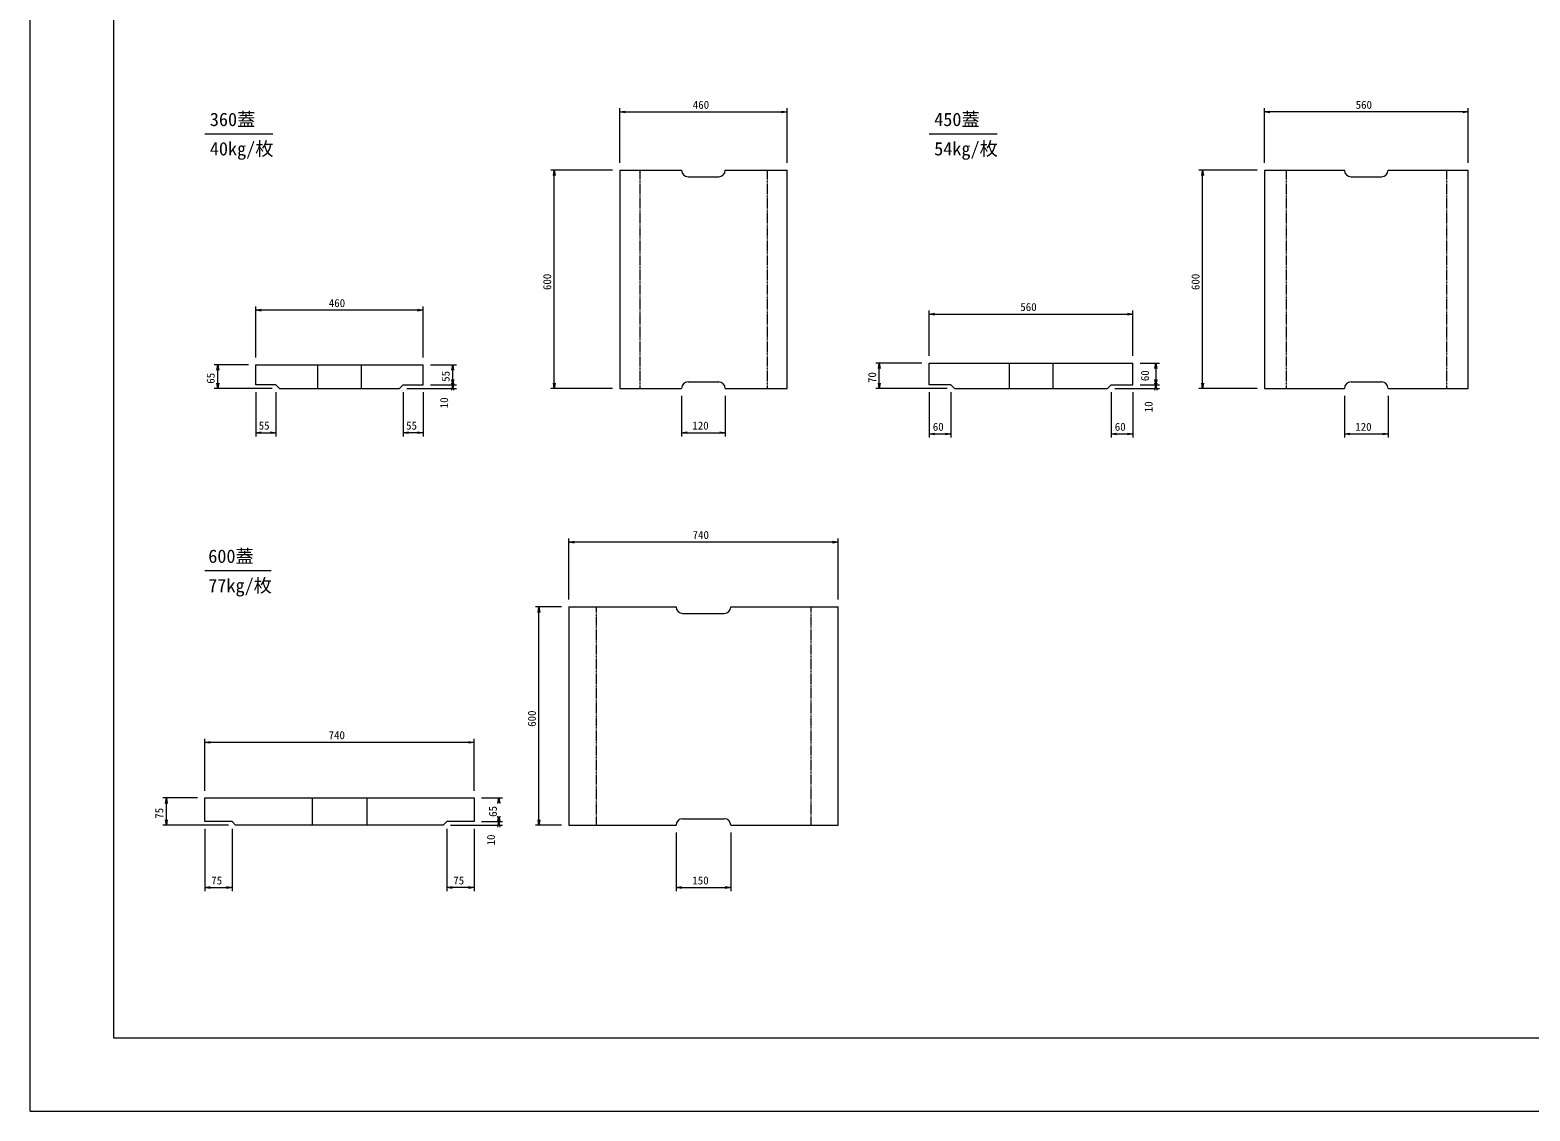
# Model space of a CAD drawing. Units: millimetres, scale not verified. Extents: x 0 to 84100, y 0 to 59400.
# Drawn here: x 0 to 41209, y 0 to 29700 of the extents above; entities that cross this region are included whole.
import ezdxf
from ezdxf.enums import TextEntityAlignment as Align

# ---------------------------------------------------------------- set-up
doc = ezdxf.new("R2010")
doc.units = ezdxf.units.MM
doc.header["$LTSCALE"] = 100
doc.linetypes.add('USER1', pattern=[0.375, 0.25, -0.125])
for name, color, linetype, lineweight in [('D-STR-DIM（寸法）', 7, 'Continuous', 18), ('D-STR（構造物外形線）', 1, 'Continuous', 18), ('D-TTL(外枠）', 2, 'Continuous', 18), ('DEFPOINTS_2', 8, 'Continuous', 18)]:
    doc.layers.add(name, color=color, linetype=linetype, lineweight=lineweight)
doc.layers.add('D-STR-TXT（文字）', color=7, linetype='Continuous')
doc.styles.add('ＭＳ ゴシック', font='')
doc.styles.get('ＭＳ ゴシック').set_extended_font_data('MS Gothic')

msp = doc.modelspace()

# ---------------------------------------------------------------- linework, layer by layer
at = {"layer": 'D-STR-DIM（寸法）'}
for p, q in [((16200, 26050), (16200, 27548.8)), ((16200, 27448.8), (16350, 27473.8)), ((16350, 27423.8), (16200, 27448.8)), ((16200, 27448.8), (16220, 27448.8)), ((16220, 27448.8), (20780, 27448.8)), ((20650, 27473.8), (20800, 27448.8)), ((20800, 27448.8), (20650, 27423.8)), ((20800, 27448.8), (20780, 27448.8)), ((20800, 26050), (20800, 27548.8)), ((33912.1, 26050), (33912.1, 27548.8)), ((33912.1, 27448.8), (34062.1, 27473.8)), ((34062.1, 27423.8), (33912.1, 27448.8)), ((33912.1, 27448.8), (33932.1, 27448.8)), ((39492.1, 27448.8), (33932.1, 27448.8)), ((39362.1, 27473.8), (39512.1, 27448.8)), ((39512.1, 27448.8), (39362.1, 27423.8)), ((39512.1, 27448.8), (39492.1, 27448.8)), ((39512.1, 26050), (39512.1, 27548.8)), ((16000, 25850), (14304.7, 25850)), ((14379.7, 25700), (14404.7, 25850)), ((14404.7, 25850), (14429.7, 25700)), ((14404.7, 25850), (14404.7, 25830)), ((14404.7, 19870), (14404.7, 25830)), ((33712.1, 25850), (32115, 25850)), ((32190, 25700), (32215, 25850)), ((32215, 25850), (32240, 25700)), ((32215, 25850), (32215, 25830)), ((32215, 19870), (32215, 25830)), ((6200, 20700), (6200, 22101.9)), ((6200, 22001.9), (6350, 22026.9)), ((6350, 21976.9), (6200, 22001.9)), ((6200, 22001.9), (6220, 22001.9)), ((10780, 22001.9), (6220, 22001.9)), ((10650, 22026.9), (10800, 22001.9)), ((10800, 22001.9), (10650, 21976.9)), ((10800, 22001.9), (10780, 22001.9)), ((10800, 20700), (10800, 22101.9)), ((24700, 20750), (24700, 21992.3)), ((24700, 21892.3), (24850, 21917.3)), ((24850, 21867.3), (24700, 21892.3)), ((24700, 21892.3), (24720, 21892.3)), ((24720, 21892.3), (30280, 21892.3)), ((30150, 21917.3), (30300, 21892.3)), ((30300, 21892.3), (30150, 21867.3)), ((30300, 21892.3), (30280, 21892.3)), ((30300, 20750), (30300, 21992.3)), ((6000, 20500), (5059.4, 20500)), ((5134.4, 20350), (5159.4, 20500)), ((5159.4, 20500), (5184.4, 20350)), ((5159.4, 20500), (5159.4, 20480)), ((5159.4, 19870), (5159.4, 20480)), ((11000, 20500), (11714.1, 20500)), ((11589.1, 20350), (11614.1, 20500)), ((11614.1, 20500), (11639.1, 20350)), ((11614.1, 20500), (11614.1, 20480)), ((11614.1, 19970), (11614.1, 20480)), ((24500, 20550), (23232.9, 20550)), ((23307.9, 20400), (23332.9, 20550)), ((23332.9, 20550), (23357.9, 20400)), ((23332.9, 20550), (23332.9, 20530)), ((23332.9, 19870), (23332.9, 20530)), ((30500, 20550), (31031.7, 20550)), ((30906.7, 20400), (30931.7, 20550)), ((30931.7, 20550), (30956.7, 20400)), ((30931.7, 20550), (30931.7, 20530)), ((30931.7, 20530), (30931.7, 19970)), ((6650, 19850), (5059.4, 19850)), ((5159.4, 19850), (5134.4, 20000)), ((5184.4, 20000), (5159.4, 19850)), ((5159.4, 19850), (5159.4, 19870)), ((10350, 19850), (11714.1, 19850)), ((11000, 19950), (11714.1, 19950)), ((11000, 19950), (11714.1, 19950)), ((11614.1, 19950), (11589.1, 20100)), ((11614.1, 19850), (11589.1, 20000)), ((11589.1, 19800), (11614.1, 19950)), ((11639.1, 20100), (11614.1, 19950)), ((11639.1, 20000), (11614.1, 19850)), ((11614.1, 19950), (11614.1, 19970)), ((11614.1, 19950), (11639.1, 19800)), ((11614.1, 19950), (11614.1, 19930)), ((11614.1, 19930), (11614.1, 19870)), ((11614.1, 19850), (11614.1, 19870)), ((16000, 19850), (14304.7, 19850)), ((14404.7, 19850), (14379.7, 20000)), ((14429.7, 20000), (14404.7, 19850)), ((14404.7, 19850), (14404.7, 19870)), ((25200, 19850), (23232.9, 19850)), ((23332.9, 19850), (23307.9, 20000)), ((23357.9, 20000), (23332.9, 19850)), ((23332.9, 19850), (23332.9, 19870)), ((29800, 19850), (31031.7, 19850)), ((30500, 19950), (31031.7, 19950)), ((30500, 19950), (31031.7, 19950)), ((30931.7, 19950), (30906.7, 20100)), ((30931.7, 19850), (30906.7, 20000)), ((30906.7, 19800), (30931.7, 19950)), ((30956.7, 20100), (30931.7, 19950)), ((30956.7, 20000), (30931.7, 19850)), ((30931.7, 19950), (30931.7, 19970)), ((30931.7, 19950), (30956.7, 19800)), ((30931.7, 19950), (30931.7, 19930)), ((30931.7, 19870), (30931.7, 19930)), ((30931.7, 19850), (30931.7, 19870)), ((33712.1, 19850), (32115, 19850)), ((32215, 19850), (32190, 20000)), ((32240, 20000), (32215, 19850)), ((32215, 19850), (32215, 19870)), ((6200, 19750), (6200, 18535)), ((6750, 19750), (6750, 18535)), ((10250, 19750), (10250, 18535)), ((10800, 19750), (10800, 18535)), ((17900, 19650), (17900, 18535)), ((19100, 19650), (19100, 18535)), ((24700, 19750), (24700, 18501.9)), ((25300, 19750), (25300, 18501.9)), ((29700, 19750), (29700, 18501.9)), ((30300, 19750), (30300, 18501.9)), ((36112.1, 19650), (36112.1, 18501.9)), ((37312.1, 19650), (37312.1, 18501.9)), ((6200, 18635), (6350, 18660)), ((6350, 18610), (6200, 18635)), ((6200, 18635), (6220, 18635)), ((6220, 18635), (6730, 18635)), ((6600, 18660), (6750, 18635)), ((6750, 18635), (6600, 18610)), ((6750, 18635), (6730, 18635)), ((10250, 18635), (10400, 18660)), ((10400, 18610), (10250, 18635)), ((10250, 18635), (10270, 18635)), ((10780, 18635), (10270, 18635)), ((10650, 18660), (10800, 18635)), ((10800, 18635), (10650, 18610)), ((10800, 18635), (10780, 18635)), ((17900, 18635), (18050, 18660)), ((18050, 18610), (17900, 18635)), ((17900, 18635), (17920, 18635)), ((17920, 18635), (19080, 18635)), ((18950, 18660), (19100, 18635)), ((19100, 18635), (18950, 18610)), ((19100, 18635), (19080, 18635)), ((24700, 18601.9), (24850, 18626.9)), ((24850, 18576.9), (24700, 18601.9)), ((24700, 18601.9), (24720, 18601.9)), ((24720, 18601.9), (25280, 18601.9)), ((25150, 18626.9), (25300, 18601.9)), ((25300, 18601.9), (25150, 18576.9)), ((25300, 18601.9), (25280, 18601.9)), ((29700, 18601.9), (29850, 18626.9)), ((29850, 18576.9), (29700, 18601.9)), ((29700, 18601.9), (29720, 18601.9)), ((29720, 18601.9), (30280, 18601.9)), ((30150, 18626.9), (30300, 18601.9)), ((30300, 18601.9), (30150, 18576.9)), ((30300, 18601.9), (30280, 18601.9)), ((36112.1, 18601.9), (36262.1, 18626.9)), ((36262.1, 18576.9), (36112.1, 18601.9)), ((36112.1, 18601.9), (36132.1, 18601.9)), ((36132.1, 18601.9), (37292.1, 18601.9)), ((37162.1, 18626.9), (37312.1, 18601.9)), ((37312.1, 18601.9), (37162.1, 18576.9)), ((37312.1, 18601.9), (37292.1, 18601.9)), ((14800, 14050), (14800, 15730.1)), ((22200, 14050), (22200, 15730.1)), ((14800, 15630.1), (14950, 15655.1)), ((14950, 15605.1), (14800, 15630.1)), ((14800, 15630.1), (14820, 15630.1)), ((22180, 15630.1), (14820, 15630.1)), ((22050, 15655.1), (22200, 15630.1)), ((22200, 15630.1), (22050, 15605.1)), ((22200, 15630.1), (22180, 15630.1)), ((14600, 13850), (13882.9, 13850)), ((13957.9, 13700), (13982.9, 13850)), ((13982.9, 13850), (14007.9, 13700)), ((13982.9, 13850), (13982.9, 13830)), ((13982.9, 7870), (13982.9, 13830)), ((4800, 8800), (4800, 10228.9)), ((4800, 10128.9), (4950, 10153.9)), ((4950, 10103.9), (4800, 10128.9)), ((4800, 10128.9), (4820, 10128.9)), ((12180, 10128.9), (4820, 10128.9)), ((12050, 10153.9), (12200, 10128.9)), ((12200, 10128.9), (12050, 10103.9)), ((12200, 10128.9), (12180, 10128.9)), ((12200, 8800), (12200, 10228.9)), ((4600, 8600), (3646.8, 8600)), ((3721.8, 8450), (3746.8, 8600)), ((3746.8, 8600), (3771.8, 8450)), ((3746.8, 8600), (3746.8, 8580)), ((3746.8, 7870), (3746.8, 8580)), ((12400, 8600), (12981.7, 8600)), ((12856.7, 8450), (12881.7, 8600)), ((12881.7, 8600), (12906.7, 8450)), ((12881.7, 8600), (12881.7, 8580)), ((12881.7, 8580), (12881.7, 8467.8)), ((5450, 7850), (3646.8, 7850)), ((3746.8, 7850), (3721.8, 8000)), ((3771.8, 8000), (3746.8, 7850)), ((3746.8, 7850), (3746.8, 7870)), ((11550, 7850), (12981.7, 7850)), ((12400, 7950), (12981.7, 7950)), ((12400, 7950), (12981.7, 7950)), ((12881.7, 7950), (12856.7, 8100)), ((12881.7, 7850), (12856.7, 8000)), ((12856.7, 7800), (12881.7, 7950)), ((12906.7, 8100), (12881.7, 7950)), ((12881.7, 7970), (12881.7, 8082.2)), ((12906.7, 8000), (12881.7, 7850)), ((12881.7, 7950), (12881.7, 7970)), ((12881.7, 7950), (12906.7, 7800)), ((12881.7, 7950), (12881.7, 7930)), ((12881.7, 7870), (12881.7, 7930)), ((12881.7, 7850), (12881.7, 7870)), ((14600, 7850), (13882.9, 7850)), ((13982.9, 7850), (13957.9, 8000)), ((14007.9, 8000), (13982.9, 7850)), ((13982.9, 7850), (13982.9, 7870)), ((4800, 7750), (4800, 6038.5)), ((5550, 7750), (5550, 6038.5)), ((11450, 7750), (11450, 6038.5)), ((12200, 7750), (12200, 6038.5)), ((17750, 7650), (17750, 6038.5)), ((19250, 7650), (19250, 6038.5)), ((4800, 6138.5), (4950, 6163.5)), ((4950, 6113.5), (4800, 6138.5)), ((4800, 6138.5), (4820, 6138.5)), ((4820, 6138.5), (5530, 6138.5)), ((5400, 6163.5), (5550, 6138.5)), ((5550, 6138.5), (5400, 6113.5)), ((5550, 6138.5), (5530, 6138.5)), ((11450, 6138.5), (11600, 6163.5)), ((11600, 6113.5), (11450, 6138.5)), ((11450, 6138.5), (11470, 6138.5)), ((12180, 6138.5), (11470, 6138.5)), ((12050, 6163.5), (12200, 6138.5)), ((12200, 6138.5), (12050, 6113.5)), ((12200, 6138.5), (12180, 6138.5)), ((17750, 6138.5), (17900, 6163.5)), ((17900, 6113.5), (17750, 6138.5)), ((17750, 6138.5), (17770, 6138.5)), ((17770, 6138.5), (19230, 6138.5)), ((19100, 6163.5), (19250, 6138.5)), ((19250, 6138.5), (19100, 6113.5)), ((19250, 6138.5), (19230, 6138.5))]:
    msp.add_line(p, q, dxfattribs=at)
at = {"layer": 'D-STR（構造物外形線）'}
for p, q in [((16200, 25850), (17900, 25850)), ((16200, 25850), (16200, 19850)), ((18080, 25670), (18920, 25670)), ((19100, 25850), (20800, 25850)), ((20800, 19850), (20800, 25850)), ((33912.1, 25850), (33912.1, 19850)), ((33912.1, 25850), (36112.1, 25850)), ((36292.1, 25670), (37132.1, 25670)), ((37312.1, 25850), (39512.1, 25850)), ((39512.1, 19850), (39512.1, 25850)), ((6200, 20500), (10800, 20500)), ((6200, 19950), (6200, 20500)), ((7900, 20500), (7900, 19850)), ((9100, 20500), (9100, 19850)), ((10800, 19950), (10800, 20500)), ((24700, 20550), (30300, 20550)), ((24700, 19950), (24700, 20550)), ((26900, 20550), (26900, 19850)), ((28100, 20550), (28100, 19850)), ((30300, 19950), (30300, 20550)), ((6750, 19950), (6200, 19950)), ((6750, 19950), (6850, 19850)), ((6850, 19850), (10150, 19850)), ((10150, 19850), (10250, 19950)), ((10250, 19950), (10800, 19950)), ((16200, 19850), (17900, 19850)), ((18080, 20030), (18920, 20030)), ((19100, 19850), (20800, 19850)), ((25300, 19950), (24700, 19950)), ((25300, 19950), (25400, 19850)), ((25400, 19850), (29600, 19850)), ((29700, 19950), (29600, 19850)), ((29700, 19950), (30300, 19950)), ((33912.1, 19850), (36112.1, 19850)), ((36292.1, 20030), (37132.1, 20030)), ((37312.1, 19850), (39512.1, 19850)), ((14800, 13850), (17750, 13850)), ((14800, 13850), (14800, 7850)), ((17930, 13670), (19070, 13670)), ((19250, 13850), (22200, 13850)), ((22200, 7850), (22200, 13850)), ((4800, 8600), (12200, 8600)), ((4800, 7950), (4800, 8600)), ((7750, 8600), (7750, 7850)), ((9250, 8600), (9250, 7850)), ((12200, 8600), (12200, 7950)), ((5550, 7950), (4800, 7950)), ((5550, 7950), (5650, 7850)), ((11350, 7850), (5650, 7850)), ((11350, 7850), (11450, 7950)), ((12200, 7950), (11450, 7950)), ((14800, 7850), (17750, 7850)), ((17930, 8030), (19070, 8030)), ((19250, 7850), (22200, 7850))]:
    msp.add_line(p, q, dxfattribs=at)
at = {"layer": 'D-STR（構造物外形線）', "linetype": 'USER1'}
for p, q in [((16750, 25850), (16750, 19850)), ((20250, 25850), (20250, 19850)), ((34512.1, 25850), (34512.1, 19850)), ((38912.1, 25850), (38912.1, 19850)), ((15550, 13850), (15550, 7850)), ((21450, 13850), (21450, 7850))]:
    msp.add_line(p, q, dxfattribs=at)
at = {"layer": 'D-STR（構造物外形線）'}
for centre, start, end in [((18080, 25850), 180, 270), ((18920, 25850), 270, 0), ((36292.1, 25850), 180, 270), ((37132.1, 25850), 270, 0), ((18080, 19850), 90, 180), ((18920, 19850), 0, 90), ((36292.1, 19850), 90, 180), ((37132.1, 19850), 0, 90), ((17930, 13850), 180, 270), ((19070, 13850), 270, 0), ((17930, 7850), 90, 180), ((19070, 7850), 0, 90)]:
    msp.add_arc(centre, 180, start, end, dxfattribs=at)
at = {"layer": 'D-TTL(外枠）'}
for p, q in [((2300, 2000), (2300, 57400)), ((4800, 26850), (6670.5, 26850)), ((24700, 26850), (26570.5, 26850)), ((4800, 14850), (6627.7, 14850)), ((81800, 2000), (2300, 2000))]:
    msp.add_line(p, q, dxfattribs=at)
at = {"layer": 'DEFPOINTS_2'}
for q in [(0, 59400), (84100, 0)]:
    msp.add_line((0, 0), q, dxfattribs=at)

# ---------------------------------------------------------------- texts
at = {"layer": 'D-STR-DIM（寸法）', "style": 'ＭＳ ゴシック'}
for s, p in [('460', (18209.1, 27468.8)), ('560', (36418.9, 27468.8)), ('460', (8209.1, 22021.9)), ('560', (27206.9, 21912.3)), ('55', (6283.1, 18655)), ('55', (10333.1, 18655)), ('120', (18196.2, 18655)), ('60', (24802, 18621.9)), ('60', (29802, 18621.9)), ('120', (36408.3, 18621.9)), ('740', (18203, 15650.1)), ('740', (8203, 10148.9)), ('75', (4979.3, 6158.5)), ('75', (11629.3, 6158.5)), ('150', (18196.2, 6158.5))]:
    msp.add_text(s, height=219.9, dxfattribs=at).set_placement(p, align=Align.BOTTOM_LEFT)
for s, p in [('600', (14384.7, 22554.6)), ('600', (32195, 22554.6)), ('65', (5139.4, 19980.8)), ('55', (11594.1, 20033.1)), ('70', (23312.9, 20000.5)), ('60', (30807.5, 20052)), ('10', (11552.5, 19307)), ('10', (30906.3, 19197.8)), ('600', (13962.9, 10554.6)), ('75', (3726.8, 8029.3)), ('65', (12892.9, 8080.8)), ('10', (12840.6, 7297.1))]:
    msp.add_text(s, height=219.9, rotation=90, dxfattribs=at).set_placement(p, align=Align.BOTTOM_LEFT)
at = {"layer": 'D-STR-TXT（文字）', "style": 'ＭＳ ゴシック'}
for s, p in [('360蓋', (4940.9, 26950)), ('450蓋', (24840.9, 26950)), ('40kg/枚', (4940.9, 26144.1)), ('54kg/枚', (24840.9, 26144.1)), ('600蓋', (4898, 14950)), ('77kg/枚', (4898, 14144.1))]:
    msp.add_text(s, height=366.6, dxfattribs=at).set_placement(p, align=Align.BOTTOM_LEFT)

doc.saveas('drawing.dxf')
